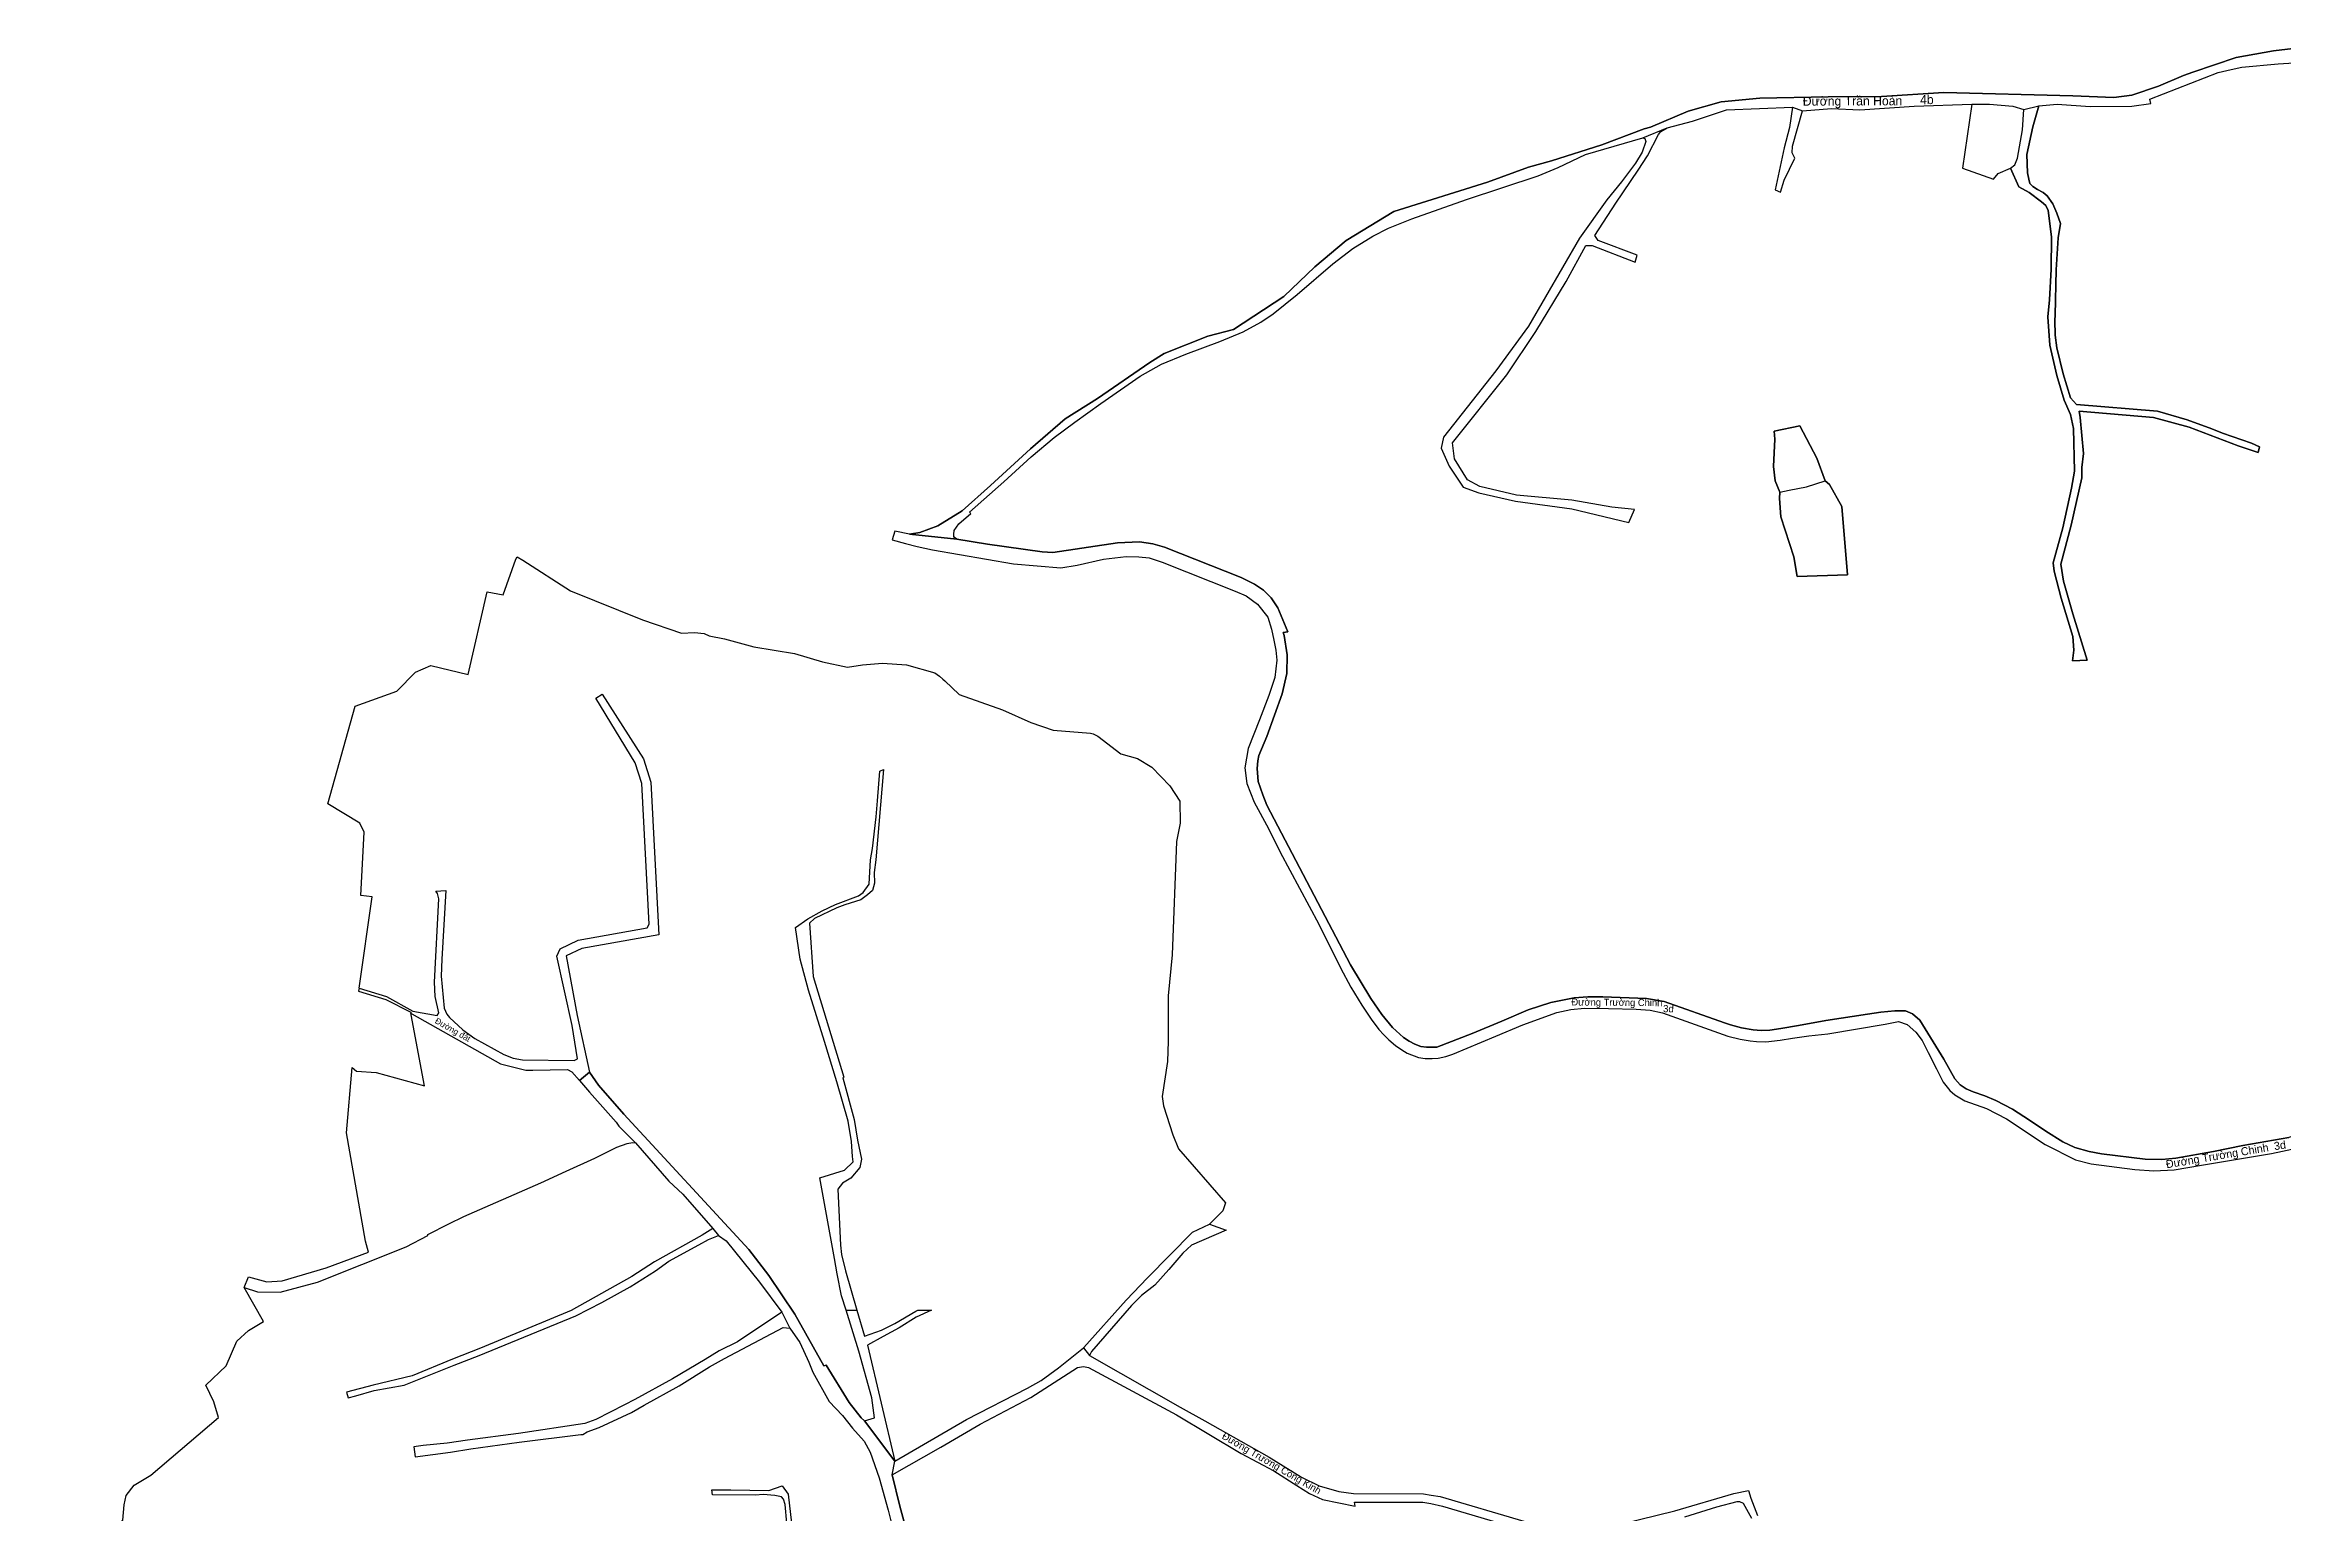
# Model space of a CAD drawing. Extents: x 548434 to 553028, y 1835329 to 1842282.
# Drawn here: x 549868 to 550845, y 1838412 to 1839052 of the extents above; entities that cross this region are included whole.
import ezdxf

# ---------------------------------------------------------------- set-up
doc = ezdxf.new("R2010")
doc.units = 0
for name, color, linetype in [('Level 2', 7, 'Continuous'), ('Level 27', 7, 'Continuous'), ('Level 30', 7, 'Continuous'), ('Level 4', 7, 'Continuous'), ('Level 5', 7, 'Continuous')]:
    doc.layers.add(name, color=color, linetype=linetype)

msp = doc.modelspace()

# ---------------------------------------------------------------- linework, layer by layer
at = {"layer": 'Level 2'}
for p, q in [((550303.73, 1838830.89), (550279.91, 1838834.29)), ((550308.44, 1838830.66), (550303.73, 1838830.89)), ((550336.64, 1838834.83), (550308.44, 1838830.66)), ((550346.21, 1838835.28), (550336.64, 1838834.83)), ((550352.03, 1838834.38), (550346.21, 1838835.28)), ((550357.07, 1838833.03), (550352.03, 1838834.38)), ((550390.5, 1838819.8), (550357.07, 1838833.03)), ((550408.95, 1838795.73), (550410.95, 1838796.02)), ((550408.44, 1838768.97), (550410.45, 1838777.77)), ((550410.45, 1838777.77), (550410.57, 1838786.03)), ((550401.71, 1838750.33), (550408.44, 1838768.97)), ((550398.27, 1838742.04), (550401.71, 1838750.33)), ((550397.85, 1838739.68), (550398.27, 1838742.04)), ((550401.71, 1838720.36), (550400.02, 1838724.89)), ((550601.54, 1838625.32), (550575.08, 1838634.71)), ((550461.45, 1838619), (550456.58, 1838623.39)), ((550613.93, 1838622.32), (550608.89, 1838623.12)), ((550617.51, 1838622.03), (550613.93, 1838622.32)), ((550633.76, 1838624.2), (550626.08, 1838622.89)), ((550645.68, 1838626.45), (550633.76, 1838624.2)), ((550683.48, 1838629.24), (550680.39, 1838630.54)), ((550686.67, 1838626.57), (550683.48, 1838629.24)), ((550474.3, 1838614.74), (550471.36, 1838614.76)), ((550475.92, 1838614.81), (550474.3, 1838614.74)), ((550175.72, 1838526.42), (550121.14, 1838585.56)), ((550126.21, 1838572.96), (550140.83, 1838556.32)), ((550798.43, 1838566.31), (550792.31, 1838565.77)), ((550814.92, 1838569.19), (550798.43, 1838566.31)), ((550827.71, 1838571.81), (550814.92, 1838569.19)), ((550162.54, 1838532.61), (550165.77, 1838530.2)), ((550193.61, 1838492.1), (550197.95, 1838485.8)), ((550197.95, 1838485.8), (550201.92, 1838477.24)), ((550201.92, 1838477.24), (550203.67, 1838472.88)), ((550239.37, 1838434.11), (550226.16, 1838451.65)), ((550226.03, 1838442.82), (550228.61, 1838437.99)), ((550228.61, 1838437.99), (550232.59, 1838426.79)), ((550232.59, 1838426.79), (550236.58, 1838412.71)), ((550236.58, 1838412.71), (550238.88, 1838403.31))]:
    msp.add_line(p, q, dxfattribs=at)
for points in [[(550279.91, 1838834.29), (550266.43, 1838836.44), (550245.84, 1838838.64), (550239.4848, 1838839.9983), (550238.28, 1838836.25), (550244.11, 1838834.56), (550249.12, 1838833.34), (550255.93, 1838831.81), (550291.26, 1838825.65), (550311.79, 1838824.01), (550319.04, 1838825.17), (550330.42, 1838827.68), (550340.38, 1838828.87), (550345.96, 1838828.76), (550350.48, 1838828.29), (550356.08, 1838826.45), (550387.96, 1838813.77), (550392.74, 1838811.76), (550397.68, 1838808.05), (550402.18, 1838802.47), (550403.81, 1838797.24), (550404.83, 1838792.42), (550405.63, 1838788.01), (550406.08, 1838783.6)], [(550400.26, 1838814.16), (550396.4, 1838816.76), (550390.5, 1838819.8)], [(550410.95, 1838796.02), (550406.49, 1838806.52), (550403.59, 1838810.92), (550400.26, 1838814.16)], [(550410.57, 1838786.03), (550409.38, 1838794.4), (550408.95, 1838795.73)], [(550406.08, 1838783.6), (550405.19, 1838776.09), (550402.61, 1838768.21), (550398.54, 1838757.55), (550393.55, 1838745.04), (550392.14, 1838736.69), (550393.09, 1838729.82), (550396.24, 1838721.72), (550402.45, 1838710.14), (550407.57, 1838699.81), (550424.49, 1838668.39), (550433.86, 1838649.44), (550438.36, 1838640.89), (550443.15, 1838633.12), (550447.22, 1838626.98), (550450.66, 1838622.5), (550452.79, 1838620.15), (550454.99, 1838617.98), (550457.94, 1838615.51), (550460.6, 1838613.6), (550463.06, 1838612.1), (550467.92, 1838610.17), (550470.8, 1838609.82), (550473.86, 1838609.75), (550476.54, 1838610.01), (550479.88, 1838610.68), (550482.88, 1838611.75), (550501.75, 1838619.57), (550513.44, 1838624.56), (550528.36, 1838629.92), (550534.34, 1838631.18), (550540.36, 1838631.71), (550550.91, 1838631.67), (550562.98, 1838631.36), (550569.07, 1838630.86), (550574.37, 1838629.77), (550602.89, 1838619.61), (550608.37, 1838618.19), (550612.71, 1838617.54), (550615.4, 1838617.24), (550619.44, 1838617.08), (550625.82, 1838617.86), (550631.09, 1838618.62), (550638.22, 1838619.71), (550646.53, 1838620.63), (550671.52, 1838624.85), (550677.36, 1838625.97), (550681.19, 1838624.67), (550684.99, 1838621.28), (550687.78, 1838617.63), (550690.33, 1838612.44), (550694.04, 1838605.23), (550696.85, 1838599.52), (550699.76, 1838595.88), (550701.94, 1838593.9), (550706.37, 1838591.25), (550715.81, 1838587.95), (550724.59, 1838583.48), (550741.45, 1838572.33), (550754.65, 1838565.59), (550761.53, 1838563.8), (550780.46, 1838561.35), (550788.82, 1838560.74), (550797.7, 1838561.24), (550809.65, 1838563.17), (550840.11, 1838568.33), (550851.82, 1838570.78)], [(550400.02, 1838724.89), (550398, 1838730.69), (550397.53, 1838736.34), (550397.85, 1838739.68)], [(550447.18, 1838636.01), (550438.25, 1838650.71), (550401.71, 1838720.36)], [(550456.58, 1838623.39), (550451.96, 1838629.04), (550447.18, 1838636.01)], [(550525.65, 1838634.19), (550515.79, 1838630.98), (550504.29, 1838626.02), (550491.41, 1838620.68), (550475.92, 1838614.81)], [(550548.34, 1838636.66), (550541.83, 1838636.66), (550535.87, 1838636.29), (550525.65, 1838634.19)], [(550575.08, 1838634.71), (550567.46, 1838635.92), (550548.34, 1838636.66)], [(550680.39, 1838630.54), (550675.75, 1838630.65), (550669.68, 1838629.98)], [(550608.89, 1838623.12), (550604.08, 1838624.51), (550601.54, 1838625.32)], [(550626.08, 1838622.89), (550621.21, 1838622.16), (550617.51, 1838622.03)], [(550669.68, 1838629.98), (550663.85, 1838629.19), (550645.68, 1838626.45)], [(550706.99, 1838596.57), (550704.32, 1838598.28), (550702.03, 1838600.89), (550697.14, 1838609.5), (550686.67, 1838626.57)], [(550466.27, 1838616.06), (550463.92, 1838617.34), (550461.45, 1838619)], [(550471.36, 1838614.76), (550468.92, 1838615.08), (550466.27, 1838616.06)], [(550121.14, 1838585.56), (550110.09, 1838598.17), (550106.13, 1838603.87), (550101.8109, 1838600.1225)], [(550101.8109, 1838600.1225), (550106.16, 1838595.11), (550117.79, 1838582.02)], [(550715.03, 1838593.55), (550709.96, 1838595.26), (550706.99, 1838596.57)], [(550727.2, 1838587.74), (550719.86, 1838591.5), (550715.03, 1838593.55)], [(550867.54, 1838593.96), (550866.17, 1838588.99), (550863.15, 1838584.5), (550859.8, 1838581.62), (550854.41, 1838577.57), (550847.77, 1838575.37), (550827.71, 1838571.81)], [(550117.79, 1838582.02), (550118.97, 1838580.22), (550126.21, 1838572.96)], [(550741.75, 1838578.08), (550734.49, 1838582.94), (550727.2, 1838587.74)], [(550765.98, 1838568.14), (550760.56, 1838569.21), (550754.37, 1838571.01), (550749.14, 1838573.48), (550741.75, 1838578.08)], [(550792.31, 1838565.77), (550785.06, 1838565.9), (550765.98, 1838568.14)], [(550140.83, 1838556.32), (550146.95, 1838550.56), (550160.05, 1838535.57), (550162.54, 1838532.61)], [(550165.77, 1838530.2), (550180.42, 1838512.12), (550190.06, 1838499.08), (550193.61, 1838492.1)], [(550209.43, 1838475.98), (550208.5, 1838475.63), (550195.81, 1838498.25), (550184.43, 1838515.15), (550175.72, 1838526.42)], [(550226.16, 1838451.65), (550224.75, 1838452.96), (550219.48, 1838459.68), (550209.43, 1838475.98)], [(550203.67, 1838472.88), (550210.81, 1838460.05), (550216.55, 1838454.04)], [(550216.55, 1838454.04), (550221.01, 1838448.44), (550226.03, 1838442.82)], [(550241.65, 1838414.45), (550238.2, 1838428.02), (550239.37, 1838434.11)], [(550275.36, 1838265.39), (550275.1, 1838273.22), (550263.36, 1838324.57), (550257.32, 1838350.33), (550258.03, 1838350.47), (550254.92, 1838360.96), (550247.54, 1838391.53), (550246.82, 1838395.17), (550241.65, 1838414.45)]]:
    msp.add_lwpolyline(points, dxfattribs=at)
at = {"layer": 'Level 27'}
for p, q in [((550631.14, 1839025), (550635.47, 1839023.47)), ((550635.47, 1839023.47), (550648.12, 1839024.39)), ((550738.57, 1839025.59), (550746.64, 1839026.37)), ((550746.64, 1839026.37), (550761, 1839025.29)), ((550761, 1839025.29), (550779.27, 1839025.4)), ((550779.27, 1839025.4), (550787.45, 1839026.56)), ((550787.45, 1839026.56), (550787.08, 1839028.56)), ((550381.2, 1838922.81), (550391.47, 1838927)), ((550391.47, 1838927), (550399.1, 1838931.13)), ((550355.84, 1838912.9), (550366.48, 1838917.28)), ((550366.48, 1838917.28), (550381.2, 1838922.81)), ((550308.96, 1838880.8), (550318.03, 1838887.53)), ((550245.84, 1838838.64), (550266.43, 1838836.44)), ((550265.15, 1838838.63), (550265.38, 1838840.28)), ((550266.43, 1838836.44), (550265.5, 1838837.18))]:
    msp.add_line(p, q, dxfattribs=at)
for points in [[(550863.11, 1839052.28), (550841.04, 1839049.56), (550824.81, 1839046.7), (550805.85, 1839040.25), (550801.79, 1839038.83), (550790.81, 1839034.27), (550779.19, 1839030.24), (550771.36, 1839029.25), (550753.54, 1839029.91), (550697.2, 1839031.43), (550669.91, 1839029.76), (550646.72, 1839029.53), (550616.89, 1839028.92), (550599.95, 1839027.38), (550585.57, 1839023.28), (550569.16, 1839016.34), (550566.41, 1839015.58), (550547.89, 1839008.56), (550526.02, 1839001.62), (550515.93, 1838998.86), (550498.01, 1838992.31), (550457.19, 1838979.42), (550436.35, 1838966.8), (550422.68, 1838955.33), (550409.17, 1838942.39), (550387.16, 1838928.04), (550375.95, 1838925.08), (550356.99, 1838917.55), (550350.69, 1838913.61), (550327.93, 1838897.94), (550313.7, 1838888.97), (550298.63, 1838875.87), (550281.24, 1838859.86), (550268.81, 1838848.81), (550258.24, 1838842.35), (550250.32, 1838839.35), (550245.84, 1838838.64)], [(550787.08, 1839028.56), (550816.94, 1839040.16), (550822.61, 1839041.53), (550827.29, 1839042.42), (550843.05, 1839043.88)], [(550843.05, 1839043.88), (550859.23, 1839045), (550869.45, 1839045.56), (550879.41, 1839046.36)], [(550576.47, 1839015.94), (550587.45, 1839018.99), (550602.36, 1839023.89), (550631.14, 1839025)], [(550648.12, 1839024.39), (550660.59, 1839023.82), (550684.26, 1839025.51), (550709.39, 1839026.27)], [(550709.39, 1839026.27), (550717.04, 1839026.4), (550727.31, 1839025.54), (550732.05, 1839024.01), (550738.57, 1839025.59)], [(550528.82, 1838998.68), (550540.79, 1839004.43), (550565.76, 1839011.71), (550576.47, 1839015.94)], [(550448.05, 1838968.66), (550454.84, 1838972.16), (550465.06, 1838976.35), (550488.83, 1838984.69), (550520.13, 1838995.06), (550528.82, 1838998.68)], [(550399.1, 1838931.13), (550404.57, 1838934.77), (550414.97, 1838943.26), (550430.49, 1838956.66), (550439.28, 1838963.4), (550448.05, 1838968.66)], [(550318.03, 1838887.53), (550329.37, 1838895.67), (550346.45, 1838907.59), (550355.84, 1838912.9)], [(550272.59, 1838847.74), (550272.05, 1838848.33), (550286.95, 1838861.53), (550298.91, 1838872.46), (550308.96, 1838880.8)], [(550265.38, 1838840.28), (550267.33, 1838843.1), (550272.59, 1838847.74)], [(550265.5, 1838837.18), (550265.24, 1838837.59), (550265.15, 1838838.63)]]:
    msp.add_lwpolyline(points, dxfattribs=at)
at = {"layer": 'Level 30'}
for p, q in [((550631.14, 1839025), (550635.47, 1839023.47)), ((550732.05, 1839024.01), (550738.57, 1839025.59)), ((550565.76, 1839011.71), (550576.47, 1839015.94)), ((550245.84, 1838838.64), (550266.43, 1838836.44)), ((550101.8109, 1838600.1225), (550106.13, 1838603.87)), ((550160.05, 1838535.57), (550162.54, 1838532.61)), ((550190.06, 1838499.08), (550193.61, 1838492.1)), ((550218.14, 1838500), (550222.9, 1838500)), ((550321.6935, 1838483.5015), (550324.34, 1838480.22)), ((550226.16, 1838451.65), (550239.37, 1838434.11)), ((550238.2, 1838428.02), (550239.37, 1838434.11))]:
    msp.add_line(p, q, dxfattribs=at)
for points in [[(550245.84, 1838838.64), (550250.32, 1838839.35), (550258.24, 1838842.35), (550268.81, 1838848.81), (550281.24, 1838859.86), (550298.63, 1838875.87), (550313.7, 1838888.97), (550327.93, 1838897.94), (550350.69, 1838913.61), (550356.99, 1838917.55), (550375.95, 1838925.08), (550387.16, 1838928.04), (550409.17, 1838942.39), (550422.68, 1838955.33), (550436.35, 1838966.8), (550457.19, 1838979.42), (550498.01, 1838992.31), (550515.93, 1838998.86), (550526.02, 1839001.62), (550547.89, 1839008.56), (550566.41, 1839015.58), (550569.16, 1839016.34), (550585.57, 1839023.28), (550599.95, 1839027.38), (550616.89, 1839028.92), (550646.72, 1839029.53), (550669.91, 1839029.76), (550697.2, 1839031.43), (550753.54, 1839029.91), (550771.36, 1839029.25), (550779.19, 1839030.24), (550790.81, 1839034.27), (550801.79, 1839038.83), (550805.85, 1839040.25), (550824.81, 1839046.7), (550841.04, 1839049.56), (550863.11, 1839052.28)], [(550745.66, 1838932.03), (550745.74, 1838934.21), (550746.24, 1838953.99), (550747.08, 1838968.04), (550748.03, 1838974.2), (550746.45, 1838978.71), (550744.81, 1838982.89), (550742.21, 1838986.35), (550740.46, 1838987.8), (550738.03, 1838989.06), (550735.97, 1838990.4), (550734.73, 1838991.75), (550734.21, 1838993.67), (550733.69, 1838996.41), (550733.37, 1839004.31), (550736, 1839016.5), (550738.57, 1839025.59), (550746.64, 1839026.37), (550761, 1839025.29), (550779.27, 1839025.4), (550787.45, 1839026.56), (550787.08, 1839028.56), (550816.94, 1839040.16), (550822.61, 1839041.53), (550827.29, 1839042.42), (550843.05, 1839043.88), (550859.23, 1839045)], [(550738.57, 1839025.59), (550746.64, 1839026.37), (550761, 1839025.29), (550779.27, 1839025.4), (550787.45, 1839026.56), (550787.08, 1839028.56), (550816.94, 1839040.16), (550822.61, 1839041.53), (550827.29, 1839042.42), (550843.05, 1839043.88), (550859.23, 1839045)], [(550410.45, 1838777.77), (550410.57, 1838786.03), (550409.38, 1838794.4), (550408.95, 1838795.73), (550410.95, 1838796.02), (550406.49, 1838806.52), (550403.59, 1838810.92), (550400.26, 1838814.16), (550396.4, 1838816.76), (550390.5, 1838819.8), (550357.07, 1838833.03), (550352.03, 1838834.38), (550346.21, 1838835.28), (550336.64, 1838834.83), (550308.44, 1838830.66), (550303.73, 1838830.89), (550279.91, 1838834.29), (550266.43, 1838836.44), (550265.5, 1838837.18), (550265.24, 1838837.59), (550265.15, 1838838.63), (550265.38, 1838840.28), (550267.33, 1838843.1), (550272.59, 1838847.74), (550272.05, 1838848.33), (550286.95, 1838861.53), (550298.91, 1838872.46), (550308.96, 1838880.8), (550318.03, 1838887.53), (550329.37, 1838895.67), (550346.45, 1838907.59), (550355.84, 1838912.9), (550366.48, 1838917.28), (550381.2, 1838922.81), (550391.47, 1838927), (550399.1, 1838931.13), (550404.57, 1838934.77), (550414.97, 1838943.26), (550430.49, 1838956.66), (550439.28, 1838963.4), (550448.05, 1838968.66), (550454.84, 1838972.16), (550465.06, 1838976.35), (550488.83, 1838984.69), (550520.13, 1838995.06), (550528.82, 1838998.68), (550540.79, 1839004.43), (550565.76, 1839011.71), (550566.71, 1839011.33), (550567.14, 1839010.03), (550565.47, 1839005.32), (550562.63, 1839000.58), (550556.55, 1838992.43), (550550.09, 1838984.64), (550538.13, 1838967.92), (550516, 1838929.48), (550501.63, 1838909.92), (550478.88, 1838880.98), (550477.86, 1838876.23), (550481.31, 1838868.33), (550487.5, 1838859.14), (550494.32, 1838856.67), (550510.21, 1838853.06), (550534.86, 1838849.74), (550559.67, 1838843.79), (550562.26, 1838849.48), (550552.3, 1838850.37), (550534.91, 1838853.5), (550510.64, 1838855.69), (550494.63, 1838859.46), (550489.31, 1838862.38), (550483.63, 1838871.56), (550482.73, 1838878.58), (550506.48, 1838908.24), (550519.21, 1838927.1), (550532.35, 1838948.97), (550540.96, 1838964.62), (550543.69, 1838964.63), (550562.48, 1838957.42), (550563.36, 1838960.39), (550546.4, 1838966.87), (550544.92, 1838968.96), (550554.03, 1838983.14), (550563.86, 1838997.54), (550567.92, 1839003.82), (550572.61, 1839013.15), (550573.69, 1839014.35), (550576.47, 1839015.94), (550587.45, 1839018.99), (550602.36, 1839023.89), (550631.14, 1839025), (550629.87, 1839016.11), (550627.51, 1839007.29), (550623.61, 1838988.9), (550625.92, 1838987.94), (550627.45, 1838993.11), (550632.19, 1839002.84), (550631.04, 1839005.05), (550631.09, 1839008), (550635.47, 1839023.47), (550648.12, 1839024.39)], [(550576.47, 1839015.94), (550587.45, 1839018.99), (550602.36, 1839023.89), (550631.14, 1839025)], [(550631.14, 1839025), (550629.87, 1839016.11), (550627.51, 1839007.29), (550623.61, 1838988.9), (550625.92, 1838987.94), (550627.45, 1838993.11), (550632.19, 1839002.84), (550631.04, 1839005.05), (550631.09, 1839008), (550635.47, 1839023.47)], [(550635.47, 1839023.47), (550648.12, 1839024.39), (550660.59, 1839023.82), (550684.26, 1839025.51), (550709.39, 1839026.27)], [(550648.12, 1839024.39), (550660.59, 1839023.82), (550684.26, 1839025.51), (550709.39, 1839026.27), (550705.36, 1838998.45), (550718.89, 1838993.57), (550720.84, 1838996.15), (550726.22, 1838998.35), (550729.92, 1838990.3), (550734.45, 1838987.72), (550739.84, 1838983.73), (550741.71, 1838982.12), (550742.66, 1838979.99), (550744.1, 1838968.49), (550744, 1838954.32), (550743.27, 1838940.98), (550742.59, 1838933.45), (550743.47, 1838921.21), (550746.56, 1838907.9), (550749.62, 1838897.12), (550752.41, 1838890.82), (550753.82, 1838884.84), (550754.25, 1838866.2), (550752.94, 1838858.69), (550749.18, 1838841.41), (550744.88, 1838826.1), (550745.26, 1838822.49), (550748.41, 1838810.7), (550753.41, 1838793.93), (550753.86, 1838788.01), (550753.36, 1838783.44), (550759.74, 1838783.59), (550753.49, 1838803.82), (550749.47, 1838818.07), (550748.25, 1838825.59), (550752.78, 1838842.56), (550757.37, 1838863.18), (550757.41, 1838867.77), (550758.09, 1838873.85), (550756.66, 1838889.61), (550756.27, 1838892.34), (550788.65, 1838889.52), (550804.19, 1838885.4), (550825.6, 1838877.22), (550834.3, 1838874.31), (550834.94, 1838876.82), (550831.47, 1838878.36), (550818.73, 1838882.71), (550814.1, 1838884.65), (550803.31, 1838888.59), (550790.45, 1838892.33), (550755.03, 1838895.19), (550752.45, 1838898.13), (550749.26, 1838908.6), (550746.42, 1838920.03), (550745.83, 1838925.56), (550745.66, 1838932.03)], [(550709.39, 1839026.27), (550705.36, 1838998.45), (550718.89, 1838993.57), (550720.84, 1838996.15), (550726.22, 1838998.35)], [(550709.39, 1839026.27), (550717.04, 1839026.4), (550727.31, 1839025.54), (550732.05, 1839024.01)], [(550738.57, 1839025.59), (550736, 1839016.5), (550733.37, 1839004.31), (550733.69, 1838996.41), (550734.21, 1838993.67), (550734.73, 1838991.75), (550735.97, 1838990.4), (550738.03, 1838989.06), (550740.46, 1838987.8), (550742.21, 1838986.35), (550744.81, 1838982.89), (550746.45, 1838978.71), (550748.03, 1838974.2), (550747.08, 1838968.04), (550746.24, 1838953.99), (550745.74, 1838934.21), (550745.66, 1838932.03), (550745.83, 1838925.56), (550746.42, 1838920.03), (550749.26, 1838908.6), (550752.45, 1838898.13), (550755.03, 1838895.19), (550790.45, 1838892.33), (550803.31, 1838888.59), (550814.1, 1838884.65), (550818.73, 1838882.71), (550831.47, 1838878.36), (550834.94, 1838876.82), (550834.3, 1838874.31), (550825.6, 1838877.22), (550804.19, 1838885.4), (550788.65, 1838889.52), (550756.27, 1838892.34), (550756.66, 1838889.61), (550758.09, 1838873.85), (550757.41, 1838867.77), (550757.37, 1838863.18), (550752.78, 1838842.56), (550748.25, 1838825.59), (550749.47, 1838818.07), (550753.49, 1838803.82), (550759.74, 1838783.59), (550753.36, 1838783.44), (550753.86, 1838788.01), (550753.41, 1838793.93), (550748.41, 1838810.7), (550745.26, 1838822.49), (550744.88, 1838826.1), (550749.18, 1838841.41), (550752.94, 1838858.69), (550754.25, 1838866.2), (550753.82, 1838884.84), (550752.41, 1838890.82), (550749.62, 1838897.12), (550746.56, 1838907.9), (550743.47, 1838921.21), (550742.59, 1838933.45), (550743.27, 1838940.98), (550744, 1838954.32), (550744.1, 1838968.49), (550742.66, 1838979.99), (550741.71, 1838982.12), (550739.84, 1838983.73), (550734.45, 1838987.72), (550729.92, 1838990.3), (550726.22, 1838998.35)], [(550726.22, 1838998.35), (550728.15, 1838999.81), (550729.34, 1839002.7), (550731.55, 1839015.12), (550732.05, 1839024.01)], [(550266.43, 1838836.44), (550265.5, 1838837.18), (550265.24, 1838837.59), (550265.15, 1838838.63), (550265.38, 1838840.28), (550267.33, 1838843.1), (550272.59, 1838847.74), (550272.05, 1838848.33), (550286.95, 1838861.53), (550298.91, 1838872.46), (550308.96, 1838880.8), (550318.03, 1838887.53), (550329.37, 1838895.67), (550346.45, 1838907.59), (550355.84, 1838912.9), (550366.48, 1838917.28), (550381.2, 1838922.81), (550391.47, 1838927), (550399.1, 1838931.13), (550404.57, 1838934.77), (550414.97, 1838943.26), (550430.49, 1838956.66), (550439.28, 1838963.4), (550448.05, 1838968.66), (550454.84, 1838972.16), (550465.06, 1838976.35), (550488.83, 1838984.69), (550520.13, 1838995.06), (550528.82, 1838998.68), (550540.79, 1839004.43), (550565.76, 1839011.71)], [(550565.76, 1839011.71), (550566.71, 1839011.33), (550567.14, 1839010.03), (550565.47, 1839005.32), (550562.63, 1839000.58), (550556.55, 1838992.43), (550550.09, 1838984.64), (550538.13, 1838967.92), (550516, 1838929.48), (550501.63, 1838909.92), (550478.88, 1838880.98), (550477.86, 1838876.23), (550481.31, 1838868.33), (550487.5, 1838859.14), (550494.32, 1838856.67), (550510.21, 1838853.06), (550534.86, 1838849.74), (550559.67, 1838843.79), (550562.26, 1838849.48), (550552.3, 1838850.37), (550534.91, 1838853.5), (550510.64, 1838855.69), (550494.63, 1838859.46), (550489.31, 1838862.38), (550483.63, 1838871.56), (550482.73, 1838878.58), (550506.48, 1838908.24), (550519.21, 1838927.1), (550532.35, 1838948.97), (550540.96, 1838964.62), (550543.69, 1838964.63), (550562.48, 1838957.42), (550563.36, 1838960.39), (550546.4, 1838966.87), (550544.92, 1838968.96), (550554.03, 1838983.14), (550563.86, 1838997.54), (550567.92, 1839003.82), (550572.61, 1839013.15), (550573.69, 1839014.35), (550576.47, 1839015.94)], [(550625.67, 1838856.96), (550623.65, 1838861.97), (550622.91, 1838868.24), (550623.48, 1838880.14), (550623.2, 1838883.61), (550634.36, 1838885.95), (550641.77, 1838871.9), (550645.4, 1838861.93)], [(550645.4, 1838861.93), (550647.3, 1838860.32), (550652.65, 1838850.66), (550655.15, 1838820.87), (550633.22, 1838820.21), (550631.71, 1838828.8), (550626.01, 1838846.26), (550625.53, 1838854.26), (550625.67, 1838856.96)], [(550625.67, 1838856.96), (550629.71, 1838857.84), (550637.27, 1838859.38), (550645.4, 1838861.93)], [(550245.84, 1838838.64), (550239.4848, 1838839.9983), (550238.28, 1838836.25), (550244.11, 1838834.56), (550249.12, 1838833.34), (550255.93, 1838831.81), (550291.26, 1838825.65), (550311.79, 1838824.01), (550319.04, 1838825.17), (550330.42, 1838827.68), (550340.38, 1838828.87), (550345.96, 1838828.76), (550350.48, 1838828.29), (550356.08, 1838826.45), (550387.96, 1838813.77), (550392.74, 1838811.76), (550397.68, 1838808.05), (550402.18, 1838802.47), (550403.81, 1838797.24), (550404.83, 1838792.42), (550405.63, 1838788.01), (550406.08, 1838783.6), (550405.19, 1838776.09), (550402.61, 1838768.21), (550398.54, 1838757.55), (550393.55, 1838745.04), (550392.14, 1838736.69), (550393.09, 1838729.82), (550396.24, 1838721.72), (550402.45, 1838710.14), (550407.57, 1838699.81), (550424.49, 1838668.39), (550433.86, 1838649.44), (550438.36, 1838640.89), (550443.15, 1838633.12), (550447.22, 1838626.98), (550450.66, 1838622.5), (550452.79, 1838620.15), (550454.99, 1838617.98), (550457.94, 1838615.51), (550460.6, 1838613.6), (550463.06, 1838612.1), (550467.92, 1838610.17), (550470.8, 1838609.82), (550473.86, 1838609.75), (550476.54, 1838610.01), (550479.88, 1838610.68), (550482.88, 1838611.75), (550501.75, 1838619.57), (550513.44, 1838624.56), (550528.36, 1838629.92), (550534.34, 1838631.18), (550540.36, 1838631.71), (550550.91, 1838631.67), (550562.98, 1838631.36), (550569.07, 1838630.86)], [(550266.43, 1838836.44), (550279.91, 1838834.29), (550303.73, 1838830.89), (550308.44, 1838830.66), (550336.64, 1838834.83), (550346.21, 1838835.28), (550352.03, 1838834.38), (550357.07, 1838833.03), (550390.5, 1838819.8), (550396.4, 1838816.76), (550400.26, 1838814.16), (550403.59, 1838810.92), (550406.49, 1838806.52), (550410.95, 1838796.02), (550408.95, 1838795.73), (550409.38, 1838794.4), (550410.57, 1838786.03), (550410.45, 1838777.77), (550408.44, 1838768.97), (550401.71, 1838750.33), (550398.27, 1838742.04), (550397.85, 1838739.68), (550397.53, 1838736.34), (550398, 1838730.69), (550400.02, 1838724.89), (550401.71, 1838720.36), (550438.25, 1838650.71), (550447.18, 1838636.01), (550451.96, 1838629.04), (550456.58, 1838623.39), (550461.45, 1838619), (550463.92, 1838617.34), (550466.27, 1838616.06), (550468.92, 1838615.08), (550471.36, 1838614.76), (550474.3, 1838614.74), (550475.92, 1838614.81), (550491.41, 1838620.68), (550504.29, 1838626.02), (550515.79, 1838630.98), (550525.65, 1838634.19), (550535.87, 1838636.29), (550541.83, 1838636.66), (550548.34, 1838636.66), (550567.46, 1838635.92), (550575.08, 1838634.71), (550601.54, 1838625.32), (550604.08, 1838624.51), (550608.89, 1838623.12), (550613.93, 1838622.32), (550617.51, 1838622.03), (550621.21, 1838622.16), (550626.08, 1838622.89), (550633.76, 1838624.2), (550645.68, 1838626.45), (550663.85, 1838629.19), (550669.68, 1838629.98), (550675.75, 1838630.65), (550680.39, 1838630.54), (550683.48, 1838629.24), (550686.67, 1838626.57), (550697.14, 1838609.5), (550702.03, 1838600.89), (550704.32, 1838598.28), (550706.99, 1838596.57), (550709.96, 1838595.26), (550715.03, 1838593.55), (550719.86, 1838591.5), (550727.2, 1838587.74), (550734.49, 1838582.94), (550741.75, 1838578.08), (550749.14, 1838573.48), (550754.37, 1838571.01), (550760.56, 1838569.21), (550765.98, 1838568.14), (550785.06, 1838565.9), (550792.31, 1838565.77), (550798.43, 1838566.31), (550814.92, 1838569.19), (550827.71, 1838571.81), (550847.77, 1838575.37)], [(550005.66, 1838640.55), (550011.39, 1838680.33), (550006.46, 1838680.96), (550007.86, 1838708.65), (550005.91, 1838712.46), (549992.04, 1838720.9), (550003.89, 1838763.62), (550022.1, 1838770.19), (550030.19, 1838778.39), (550036.9, 1838781.37), (550053.29, 1838777.37), (550061.55, 1838813.51), (550068.55, 1838812.12), (550073.99, 1838827.75), (550074.56, 1838828.8), (550077.05, 1838827.33), (550097.95, 1838813.86), (550129.24, 1838801.21), (550146.38, 1838795.38), (550152.03, 1838795.8), (550156.2, 1838795.26), (550158.44, 1838794.3), (550165.14, 1838793.02), (550177.9, 1838789.47), (550195.64, 1838786.64), (550207.92, 1838782.89), (550218.73, 1838780.64), (550225.32, 1838781.63), (550234.05, 1838782.31), (550244.47, 1838781.6), (550256.86, 1838778.15), (550258.97, 1838776.65), (550260.35, 1838775.32), (550261.26, 1838774.6), (550267.5, 1838768.63), (550286.43, 1838761.92), (550298.8, 1838756.43), (550308.5, 1838753.16), (550324.74, 1838751.81), (550326, 1838751.49), (550327.98, 1838750.45), (550338.11, 1838742.72), (550345.33, 1838740.76), (550351.55, 1838736.98), (550359.45, 1838728.86), (550363.86, 1838722.09), (550363.99, 1838712.52), (550362.32, 1838704.49), (550360.46, 1838655.06), (550358.65, 1838637.14), (550358.76, 1838617.34), (550358.39, 1838608.52), (550356.15, 1838593.28), (550356.73, 1838589.13), (550360.72, 1838576.49), (550363.21, 1838570.36), (550383.76, 1838546.78), (550382.51, 1838543.26), (550376.67, 1838537.42)], [(550847.77, 1838575.37), (550827.71, 1838571.81), (550814.92, 1838569.19), (550798.43, 1838566.31), (550792.31, 1838565.77), (550785.06, 1838565.9), (550765.98, 1838568.14), (550760.56, 1838569.21), (550754.37, 1838571.01), (550749.14, 1838573.48), (550741.75, 1838578.08), (550734.49, 1838582.94), (550727.2, 1838587.74), (550719.86, 1838591.5), (550715.03, 1838593.55), (550709.96, 1838595.26), (550706.99, 1838596.57), (550704.32, 1838598.28), (550702.03, 1838600.89), (550697.14, 1838609.5), (550686.67, 1838626.57), (550683.48, 1838629.24), (550680.39, 1838630.54), (550675.75, 1838630.65), (550669.68, 1838629.98), (550663.85, 1838629.19), (550645.68, 1838626.45), (550633.76, 1838624.2), (550626.08, 1838622.89), (550621.21, 1838622.16), (550617.51, 1838622.03), (550613.93, 1838622.32), (550608.89, 1838623.12), (550604.08, 1838624.51), (550601.54, 1838625.32), (550575.08, 1838634.71), (550567.46, 1838635.92), (550548.34, 1838636.66), (550541.83, 1838636.66), (550535.87, 1838636.29), (550525.65, 1838634.19), (550515.79, 1838630.98), (550504.29, 1838626.02), (550491.41, 1838620.68), (550475.92, 1838614.81), (550474.3, 1838614.74), (550471.36, 1838614.76), (550468.92, 1838615.08), (550466.27, 1838616.06), (550463.92, 1838617.34), (550461.45, 1838619), (550456.58, 1838623.39), (550451.96, 1838629.04), (550447.18, 1838636.01), (550438.25, 1838650.71), (550401.71, 1838720.36), (550400.02, 1838724.89), (550398, 1838730.69), (550397.53, 1838736.34), (550397.85, 1838739.68), (550398.27, 1838742.04), (550401.71, 1838750.33), (550408.44, 1838768.97), (550410.45, 1838777.77)], [(550005.66, 1838640.55), (550017.53, 1838636.83), (550029.08, 1838630.51), (550039.77, 1838628.59), (550040.47, 1838629.7), (550038.8, 1838636.86), (550038.55, 1838643.13), (550040.51, 1838679.43), (550039.8, 1838681.82), (550039.09, 1838682.87), (550043.56, 1838683.15), (550041.73, 1838653.12), (550041.46, 1838645.74), (550042.83, 1838631.8), (550043.95, 1838629.16), (550045.1, 1838627.75), (550050.96, 1838622.29), (550056.09, 1838618.59), (550068.85, 1838611.58), (550072.93, 1838609.93), (550076.89, 1838609.2), (550099.43, 1838608.9), (550100.88, 1838609.69), (550098.64, 1838624.27), (550091.9, 1838654.53), (550093.35, 1838657.61), (550101.29, 1838661.43), (550131.29, 1838666.89), (550132.26, 1838668.39), (550128.98, 1838729.78), (550126.05, 1838738.8), (550108.94, 1838767.09), (550111.72, 1838768.87), (550129.77, 1838740.64), (550133.02, 1838730.46), (550136.37, 1838663.72), (550102.81, 1838657.83), (550095.95, 1838654.68), (550100.8, 1838628.51), (550106.13, 1838603.87)], [(550218.14, 1838500), (550216.2, 1838506.2), (550214.22, 1838515.76), (550213.11, 1838522.5), (550206.64, 1838557.65), (550217.48, 1838561.03), (550221.28, 1838564.71), (550220.98, 1838567.08), (550220.5, 1838573.55), (550219.03, 1838582.43), (550214.11, 1838599.66), (550208.8, 1838617.23), (550201.77, 1838639.65), (550198.14, 1838653.2), (550196.01, 1838666.99), (550201.39, 1838670.76), (550207.75, 1838674.29), (550213.56, 1838677.02), (550223.53, 1838680.79), (550225.65, 1838682.2), (550228.23, 1838685.83), (550228.87, 1838696.46), (550229.67, 1838701.45), (550231.32, 1838715.3), (550231.79, 1838722.26), (550232.92, 1838735.2), (550234.49, 1838736), (550231.08, 1838696.45), (550230.35, 1838690.99), (550230.6, 1838686.36), (550229.7, 1838683.17), (550227.5, 1838681.27), (550224.54, 1838679.074), (550217.597, 1838676.862), (550214.1, 1838675.63), (550204.37, 1838670.91), (550202.24, 1838668.8), (550203.74, 1838645.55), (550217.16, 1838601.58), (550216.74, 1838601.38), (550221.74, 1838583.16), (550223.17, 1838574.1), (550224.87, 1838565.85), (550224.13, 1838562.23), (550220.19, 1838557.5), (550216.58, 1838555.38), (550214.61, 1838552.76), (550215.7, 1838528.26), (550216.21, 1838524.28), (550217.87, 1838517.18), (550222.9, 1838500)], [(550005.66, 1838640.55), (550005.4, 1838639.13), (550017.35, 1838635.48), (550028.2, 1838629.98), (550028.28, 1838629.42)], [(550569.07, 1838630.86), (550574.37, 1838629.77), (550602.89, 1838619.61), (550608.37, 1838618.19), (550612.71, 1838617.54), (550615.4, 1838617.24), (550619.44, 1838617.08), (550625.82, 1838617.86), (550631.09, 1838618.62), (550638.22, 1838619.71), (550646.53, 1838620.63), (550671.52, 1838624.85), (550677.36, 1838625.97), (550681.19, 1838624.67), (550684.99, 1838621.28), (550687.78, 1838617.63), (550690.33, 1838612.44), (550694.04, 1838605.23), (550696.85, 1838599.52), (550699.76, 1838595.88), (550701.94, 1838593.9), (550706.37, 1838591.25), (550715.81, 1838587.95), (550724.59, 1838583.48), (550741.45, 1838572.33), (550754.65, 1838565.59), (550761.53, 1838563.8), (550780.46, 1838561.35), (550788.82, 1838560.74), (550797.7, 1838561.24), (550809.65, 1838563.17), (550840.11, 1838568.33), (550851.82, 1838570.78)], [(549955.47, 1838509.79), (549957.41, 1838514.46), (549965.44, 1838512.25), (549972, 1838512.81), (549991.33, 1838518.36), (550009.76, 1838525.21), (550008.45, 1838530.04), (550000.16, 1838577.33), (550002.67, 1838605.85), (550004.5, 1838604.28), (550013.03, 1838603.63), (550034.13, 1838597.86), (550028.36, 1838628.86), (550028.28, 1838629.42)], [(550028.28, 1838629.42), (550028.67, 1838629.29), (550067.33, 1838607.5), (550078.4, 1838604.66), (550081.49, 1838604.65), (550096.52, 1838604.98), (550098.49, 1838603.95), (550101.8109, 1838600.1225)], [(550106.13, 1838603.87), (550110.09, 1838598.17), (550121.14, 1838585.56), (550175.72, 1838526.42), (550184.43, 1838515.15), (550195.81, 1838498.25), (550208.5, 1838475.63), (550209.43, 1838475.98), (550219.48, 1838459.68), (550224.75, 1838452.96), (550226.16, 1838451.65)], [(550101.8109, 1838600.1225), (550106.16, 1838595.11), (550117.79, 1838582.02), (550118.97, 1838580.22), (550126.21, 1838572.96)], [(549955.47, 1838509.79), (549961.36, 1838507.94), (549971.16, 1838507.79), (549987.49, 1838512.21), (550026.16, 1838527.66), (550035.7, 1838532.6), (550035.58, 1838533.01), (550044.8, 1838537.63), (550051.4, 1838540.81), (550084.9, 1838555.5), (550096, 1838560.6), (550108.5, 1838566.24), (550118.12, 1838571.09), (550122.59, 1838572.69), (550124.93, 1838573.08), (550126.21, 1838572.96)], [(550126.21, 1838572.96), (550140.83, 1838556.32), (550146.95, 1838550.56), (550160.05, 1838535.57)], [(550160.05, 1838535.57), (550155.42, 1838532.68), (550134.52, 1838520.99), (550124.6, 1838514.64), (550098.17, 1838499.86), (550058.6, 1838483.3), (550046.33, 1838478.55), (550028.8, 1838471.27), (550011.72, 1838467.27), (550000.11, 1838464.14), (550000.89, 1838461.71), (550004.21, 1838462.53), (550012.27, 1838464.86), (550025.37, 1838467.17), (550047.06, 1838475.95), (550058.06, 1838480.22), (550100.16, 1838497.51), (550111.55, 1838503.26), (550123.89, 1838510.12), (550135.02, 1838517.12), (550140.86, 1838521.28), (550153.86, 1838528.49), (550158.12, 1838530.75), (550162.54, 1838532.61)], [(550321.6935, 1838483.5015), (550321.89, 1838483.66), (550340.31, 1838504.28), (550349.74, 1838514.08), (550369.32, 1838534.03), (550376.67, 1838537.42)], [(550376.67, 1838537.42), (550384.01, 1838534.87), (550368.89, 1838528.39), (550365.15, 1838524.86), (550359.06, 1838517.77), (550352.92, 1838510.84), (550347.09, 1838506.29), (550342.66, 1838502.04), (550325.31, 1838481.92), (550324.34, 1838480.22)], [(550162.54, 1838532.61), (550165.77, 1838530.2), (550180.42, 1838512.12), (550190.06, 1838499.08)], [(549868.47, 1838379.82), (549893.67, 1838397.55), (549897.66, 1838404.89), (549902.57, 1838408.25), (549903.08, 1838414.98), (549904.07, 1838419.08), (549907.52, 1838423.62), (549914.81, 1838427.91), (549944.25, 1838453.03), (549942.26, 1838459.89), (549938.81, 1838467.15), (549947.68, 1838475.71), (549952.25, 1838486.36), (549957.39, 1838491.1), (549963.87, 1838495), (549955.47, 1838509.79)], [(550190.06, 1838499.08), (550170.74, 1838486.16), (550162.81, 1838482.13), (550156.68, 1838478.39), (550142.34, 1838470.05), (550126.02, 1838461.02), (550121.43, 1838458.58), (550108.93, 1838452.17), (550104.17, 1838450.44), (550075.15, 1838446.08), (550053.01, 1838443.16), (550044.1, 1838441.91), (550033.56, 1838440.86), (550029.5, 1838440.36), (550030.04, 1838435.92), (550045.46, 1838437.97), (550054.47, 1838439.39), (550075.51, 1838442.37), (550102.42, 1838445.75), (550103.27, 1838445.75), (550105.22, 1838446.79), (550110.47, 1838448.74), (550124.46, 1838455.34), (550130.05, 1838458.54), (550145.36, 1838466.88), (550158.49, 1838475.18), (550165.15, 1838478.91), (550190.68, 1838492.33), (550193.61, 1838492.1)], [(550226.16, 1838451.65), (550230.57, 1838452.9), (550229.36, 1838461.75), (550223.75, 1838482.11), (550218.14, 1838500)], [(550222.9, 1838500), (550226.23, 1838488.65), (550233.55, 1838491.19), (550239.41, 1838494.15), (550248.54, 1838499.58), (550249.44, 1838500), (550255.39, 1838500), (550248.74, 1838496.88), (550241.37, 1838492.2), (550234.4, 1838488.45), (550227.49, 1838484.64), (550239.37, 1838434.11)], [(550193.61, 1838492.1), (550197.95, 1838485.8), (550201.92, 1838477.24), (550203.67, 1838472.88), (550210.81, 1838460.05), (550216.55, 1838454.04), (550221.01, 1838448.44), (550226.03, 1838442.82), (550228.61, 1838437.99), (550232.59, 1838426.79), (550236.58, 1838412.71), (550238.88, 1838403.31), (550240.98, 1838390.05)], [(550238.2, 1838428.02), (550259.52, 1838440.18), (550276.69, 1838450.15), (550298.8, 1838461.9), (550319.08, 1838474.93), (550321.78, 1838475.29), (550323.95, 1838474.96), (550362.31, 1838454.21), (550390.52, 1838437.34), (550404.87, 1838429.84), (550414.88, 1838423.38), (550420.31, 1838419.97), (550426.06, 1838417.27), (550440.24, 1838414.45), (550439.95, 1838416.09), (550469.78, 1838416.12), (550473.33, 1838415.61), (550478.47, 1838414.38), (550513.25, 1838404.06)], [(550239.37, 1838434.11), (550270.65, 1838452.24), (550297.26, 1838465.86), (550303.32, 1838469.23), (550310.83, 1838474.74), (550321.6935, 1838483.5015)], [(550324.34, 1838480.22), (550364, 1838457.63), (550374.64, 1838451.7), (550402.81, 1838435.79), (550416.89, 1838427.09), (550424.53, 1838423.28), (550433.2, 1838420.73), (550439.56, 1838419.99), (550470.11, 1838419.82), (550473.43, 1838419.24), (550477.4, 1838418.65), (550513.94, 1838407.91)], [(550238.2, 1838428.02), (550241.65, 1838414.45), (550246.82, 1838395.17), (550247.54, 1838391.53), (550254.92, 1838360.96), (550258.03, 1838350.47), (550257.32, 1838350.33), (550263.36, 1838324.57), (550275.1, 1838273.22), (550275.36, 1838265.39), (550273.97, 1838254.57), (550272.82, 1838249.36)], [(550193.62, 1838380.2), (550192.34, 1838406.91), (550191.62, 1838415.16), (550190.91, 1838417.47), (550189.91, 1838418.53), (550187.13, 1838419.09), (550182.01, 1838419.46), (550178.58, 1838419.13), (550159.9, 1838419.35), (550159.55, 1838421.51), (550167.85, 1838421.53), (550184.39, 1838421.18), (550190.26, 1838423.21), (550192.86, 1838419.69), (550194.34, 1838406.96), (550194.62, 1838397.25), (550195.79, 1838380.53)], [(550548.4, 1838404.62), (550579.78, 1838412.35), (550605.59, 1838419.91), (550612, 1838421.27), (550612.98, 1838417.95), (550615.84, 1838410.31)], [(550584.23, 1838409.77), (550598.17, 1838414.04), (550606.93, 1838416.44), (550608, 1838416.39), (550609.57, 1838415.7), (550613.32, 1838409.21)]]:
    msp.add_lwpolyline(points, dxfattribs=at)
msp.add_lwpolyline([(550647.3, 1838860.32), (550645.4, 1838861.93), (550641.77, 1838871.9), (550634.36, 1838885.95), (550623.2, 1838883.61), (550623.48, 1838880.14), (550622.91, 1838868.24), (550623.65, 1838861.97), (550625.67, 1838856.96), (550625.53, 1838854.26), (550626.01, 1838846.26), (550631.71, 1838828.8), (550633.22, 1838820.21), (550655.15, 1838820.87), (550652.65, 1838850.66)], close=True, dxfattribs=at)

# ---------------------------------------------------------------- texts
at = {"layer": 'Level 4'}
for s, height, rotation, p in [('4b', 3.97727, 1.6278889, (550686.862, 1839026.251)), ('3d', 3.15756, 358.4537639, (550574.615, 1838630.019)), ('3d', 3.49135, 8.4971917, (550841.521, 1838569.776))]:
    msp.add_text(s, height=height, rotation=rotation, dxfattribs=at).set_placement(p)
at = {"layer": 'Level 5'}
for s, height, rotation, p in [('Đường Trần Hoàn', 3.977268, 0.202425, (550635.637, 1839025.691)), ('Đường Trường Chinh', 3.055584, 359.4876, (550534.657, 1838632.961)), ('Đường đất', 2.64659, 330.2679361, (550038.465, 1838625.45)), ('Đường Trường Chinh', 3.491352, 9.5310278, (550794.408, 1838561.846)), ('Đường Trương Công Kỉnh', 3.12111, 329.8249194, (550381.865, 1838444.111))]:
    msp.add_text(s, height=height, rotation=rotation, dxfattribs=at).set_placement(p)

doc.saveas('drawing.dxf')
